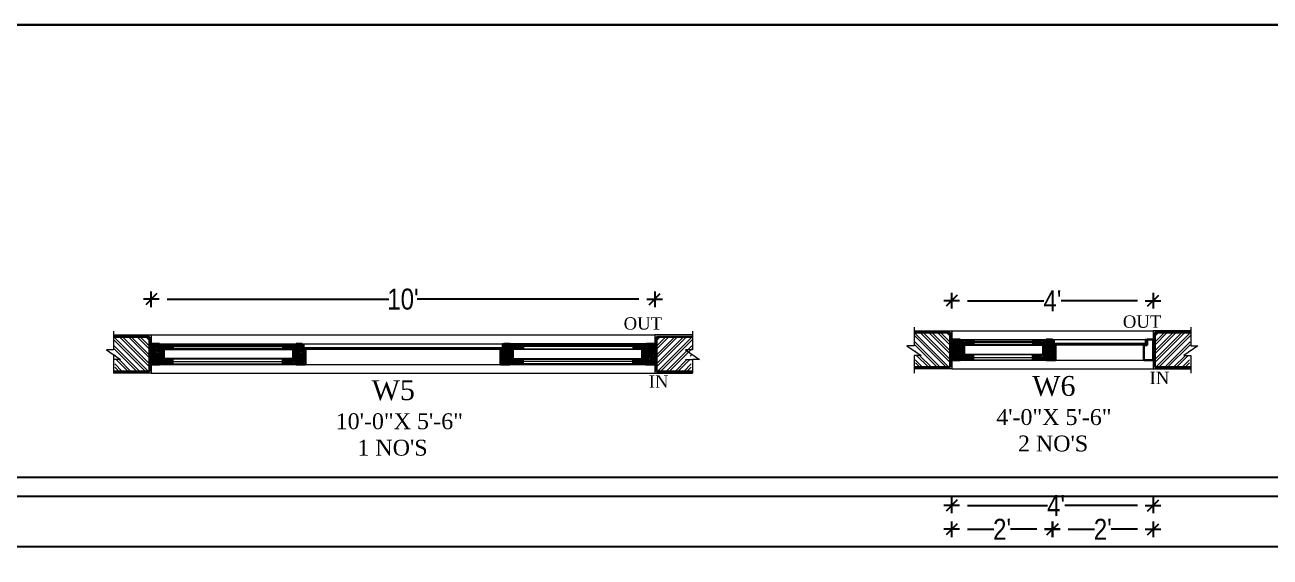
# Model space of a CAD drawing. Extents: x 187966 to 202201, y 659574 to 1343694.
# Drawn here: x 193893.7 to 194190.5, y 664377.8 to 664504.5 of the extents above; entities that cross this region are included whole.
import ezdxf

# ---------------------------------------------------------------- set-up
doc = ezdxf.new("R2010")
doc.units = 0
doc.header["$MEASUREMENT"] = 0
doc.header["$PDMODE"] = 32
doc.linetypes.add('DOT2', pattern=[3.175, 0, -3.175])
for name, color, linetype, lineweight in [('A-Wall', 7, 'Continuous', 30), ('ar-DOOR-WOOD', 44, 'Continuous', 0), ('AR-TEXT', 163, 'Continuous', 9), ('dim.', 84, 'Continuous', 25), ('seal', 8, 'Continuous', 0), ('Text', 55, 'Continuous', 25), ('wall', 1, 'Continuous', 30), ('wall hatch', 253, 'Continuous', 13)]:
    doc.layers.add(name, color=color, linetype=linetype, lineweight=lineweight)
doc.styles.add('AA_05.00', font='ARIALN.TTF', dxfattribs={"height": 5})
doc.styles.get("Standard").update_dxf_attribs({"font": 'stylu.ttf', "height": 7})
doc.dimstyles.new('AA_05.00', dxfattribs={"dimtxt": 5, "dimasz": 3.75, "dimexe": 0.18, "dimexo": 0.0625, "dimgap": 0.09, "dimtad": 0, "dimdec": 1, "dimzin": 0, "dimdsep": 46, "dimlunit": 4, "dimtxsty": 'AA_05.00', "dimblk": 'DIM ARROW', "dimcen": 0.09, "dimclrd": 9, "dimclre": 256, "dimadec": 0, "dimazin": 0, "dimtfac": 1, "dimtdec": 1, "dimtofl": 0, "dimtmove": 0, "dimatfit": 3, "dimfxl": 1, "dimtolj": 1, "dimtzin": 0, "dimlwd": -1, "dimarcsym": 0})
pattern_1 = [(135, (417352.7829, 668610.53607), (0.3479856207, 0.3479856207), []), (135, (417352.43494, 668610.53607), (0.3479856207, 0.3479856207), [0.6151574803, -0.1230314961, 0, -0.1230314961])]
pattern_2 = [(225, (417352.7829, 660241.71976), (0.3479856207, -0.3479856207), []), (225, (417352.43494, 660241.71976), (0.3479856207, -0.3479856207), [0.6151574803, -0.1230314961, 0, -0.1230314961])]
pattern_3 = [(135, (417531.58603, 668611.524), (0.3479856207, 0.3479856207), []), (135, (417531.23804, 668611.524), (0.3479856207, 0.3479856207), [0.6151574803, -0.1230314961, 0, -0.1230314961])]

# ---------------------------------------------------------------- blocks, each defined once
blk = doc.blocks.new('DIM ARROW')
at = {"color": 3, "ltscale": 0.1}
for p, q in [((-0.5, 0), (0.5, 0)), ((-0.354, -0.354), (0.354, 0.354)), ((0, 0.5), (0, -0.5))]:
    blk.add_line(p, q, dxfattribs=at)
blk = doc.blocks.new('*D136')
at = {"layer": 'DEFPOINTS', "color": 0, "ltscale": 0.1, "transparency": 16777216}
for p in [(193923.82, 664439.17), (194043.81, 664439.17), (194043.81, 664439.17)]:
    blk.add_point(p, dxfattribs=at)
at = {"layer": 'dim.', "linetype": 'DOT2', "lineweight": -2, "ltscale": 0.1, "transparency": 16777216}
for p, q in [((193923.82, 664439.24), (193923.82, 664439.35)), ((194043.81, 664439.24), (194043.81, 664439.35))]:
    blk.add_line(p, q, dxfattribs=at)
at = {"layer": 'dim.', "color": 9, "ltscale": 0.1, "transparency": 16777216}
for p, q in [((193927.57, 664439.17), (193980.44, 664439.17)), ((194040.06, 664439.17), (193987.19, 664439.17))]:
    blk.add_line(p, q, dxfattribs=at)
at = {"layer": 'dim.', "color": 9, "ltscale": 0.1, "transparency": 16777216, "xscale": 3.75, "yscale": 3.75, "zscale": 3.75, "rotation": 180}
blk.add_blockref('DIM ARROW', (193923.82, 664439.17), dxfattribs=at)
at = {"layer": 'dim.', "color": 9, "ltscale": 0.1, "transparency": 16777216, "xscale": 3.75, "yscale": 3.75, "zscale": 3.75}
blk.add_blockref('DIM ARROW', (194043.81, 664439.17), dxfattribs=at)
at = {"layer": 'dim.', "color": 0, "ltscale": 0.1, "transparency": 16777216, "insert": (193983.81, 664439.17), "char_height": 5, "attachment_point": 5, "style": 'AA_05.00'}
blk.add_mtext("\\A1;10'", dxfattribs=at)
blk = doc.blocks.new('*D157')
at = {"layer": 'DEFPOINTS', "color": 0, "ltscale": 0.1, "transparency": 16777216}
for p in [(194114.62, 664438.82), (194162.62, 664438.82), (194162.62, 664438.82)]:
    blk.add_point(p, dxfattribs=at)
at = {"layer": 'dim.', "linetype": 'DOT2', "lineweight": -2, "ltscale": 0.1, "transparency": 16777216}
for p, q in [((194114.62, 664438.88), (194114.62, 664439)), ((194162.62, 664438.88), (194162.62, 664439))]:
    blk.add_line(p, q, dxfattribs=at)
at = {"layer": 'dim.', "color": 9, "ltscale": 0.1, "transparency": 16777216}
for p, q in [((194118.37, 664438.82), (194136.56, 664438.82)), ((194158.87, 664438.82), (194140.68, 664438.82))]:
    blk.add_line(p, q, dxfattribs=at)
at = {"layer": 'dim.', "color": 9, "ltscale": 0.1, "transparency": 16777216, "xscale": 3.75, "yscale": 3.75, "zscale": 3.75, "rotation": 180}
blk.add_blockref('DIM ARROW', (194114.62, 664438.82), dxfattribs=at)
at = {"layer": 'dim.', "color": 9, "ltscale": 0.1, "transparency": 16777216, "xscale": 3.75, "yscale": 3.75, "zscale": 3.75}
blk.add_blockref('DIM ARROW', (194162.62, 664438.82), dxfattribs=at)
at = {"layer": 'dim.', "color": 0, "ltscale": 0.1, "transparency": 16777216, "insert": (194138.62, 664438.82), "char_height": 5, "attachment_point": 5, "style": 'AA_05.00'}
blk.add_mtext("\\A1;4'", dxfattribs=at)
blk = doc.blocks.new('*D158')
at = {"layer": 'DEFPOINTS', "color": 0, "ltscale": 0.1, "transparency": 16777216}
for p in [(194114.62, 664384.4), (194138.62, 664384.4), (194138.62, 664384.4)]:
    blk.add_point(p, dxfattribs=at)
at = {"layer": 'dim.', "linetype": 'DOT2', "lineweight": -2, "ltscale": 0.1, "transparency": 16777216}
for p, q in [((194114.62, 664384.47), (194114.62, 664384.58)), ((194138.62, 664384.47), (194138.62, 664384.58))]:
    blk.add_line(p, q, dxfattribs=at)
at = {"layer": 'dim.', "color": 9, "ltscale": 0.1, "transparency": 16777216}
for p, q in [((194118.37, 664384.4), (194124.61, 664384.4)), ((194134.87, 664384.4), (194128.63, 664384.4))]:
    blk.add_line(p, q, dxfattribs=at)
at = {"layer": 'dim.', "color": 9, "ltscale": 0.1, "transparency": 16777216, "xscale": 3.75, "yscale": 3.75, "zscale": 3.75, "rotation": 180}
blk.add_blockref('DIM ARROW', (194114.62, 664384.4), dxfattribs=at)
at = {"layer": 'dim.', "color": 9, "ltscale": 0.1, "transparency": 16777216, "xscale": 3.75, "yscale": 3.75, "zscale": 3.75}
blk.add_blockref('DIM ARROW', (194138.62, 664384.4), dxfattribs=at)
at = {"layer": 'dim.', "color": 0, "ltscale": 0.1, "transparency": 16777216, "insert": (194126.62, 664384.4), "char_height": 5, "attachment_point": 5, "style": 'AA_05.00'}
blk.add_mtext("\\A1;2'", dxfattribs=at)
blk = doc.blocks.new('*D159')
at = {"layer": 'DEFPOINTS', "color": 0, "ltscale": 0.1, "transparency": 16777216}
for p in [(194138.62, 664384.4), (194162.62, 664384.4), (194162.62, 664384.4)]:
    blk.add_point(p, dxfattribs=at)
at = {"layer": 'dim.', "linetype": 'DOT2', "lineweight": -2, "ltscale": 0.1, "transparency": 16777216}
for p, q in [((194138.62, 664384.47), (194138.62, 664384.58)), ((194162.62, 664384.47), (194162.62, 664384.58))]:
    blk.add_line(p, q, dxfattribs=at)
at = {"layer": 'dim.', "color": 9, "ltscale": 0.1, "transparency": 16777216}
for p, q in [((194142.37, 664384.4), (194148.61, 664384.4)), ((194158.87, 664384.4), (194152.63, 664384.4))]:
    blk.add_line(p, q, dxfattribs=at)
at = {"layer": 'dim.', "color": 9, "ltscale": 0.1, "transparency": 16777216, "xscale": 3.75, "yscale": 3.75, "zscale": 3.75, "rotation": 180}
blk.add_blockref('DIM ARROW', (194138.62, 664384.4), dxfattribs=at)
at = {"layer": 'dim.', "color": 9, "ltscale": 0.1, "transparency": 16777216, "xscale": 3.75, "yscale": 3.75, "zscale": 3.75}
blk.add_blockref('DIM ARROW', (194162.62, 664384.4), dxfattribs=at)
at = {"layer": 'dim.', "color": 0, "ltscale": 0.1, "transparency": 16777216, "insert": (194150.62, 664384.4), "char_height": 5, "attachment_point": 5, "style": 'AA_05.00'}
blk.add_mtext("\\A1;2'", dxfattribs=at)
blk = doc.blocks.new('*D160')
at = {"layer": 'DEFPOINTS', "color": 0, "ltscale": 0.1, "transparency": 16777216}
for p in [(194114.62, 664390.08), (194114.62, 664390.08), (194162.62, 664390.08)]:
    blk.add_point(p, dxfattribs=at)
at = {"layer": 'dim.', "linetype": 'DOT2', "lineweight": -2, "ltscale": 0.1, "transparency": 16777216}
for p, q in [((194114.62, 664390.15), (194114.62, 664390.26)), ((194162.62, 664390.15), (194162.62, 664390.26))]:
    blk.add_line(p, q, dxfattribs=at)
at = {"layer": 'dim.', "color": 9, "ltscale": 0.1, "transparency": 16777216}
for p, q in [((194118.37, 664390.08), (194137.43, 664390.08)), ((194158.87, 664390.08), (194141.54, 664390.08))]:
    blk.add_line(p, q, dxfattribs=at)
at = {"layer": 'dim.', "color": 9, "ltscale": 0.1, "transparency": 16777216, "xscale": 3.75, "yscale": 3.75, "zscale": 3.75, "rotation": 180}
blk.add_blockref('DIM ARROW', (194114.62, 664390.08), dxfattribs=at)
at = {"layer": 'dim.', "color": 9, "ltscale": 0.1, "transparency": 16777216, "xscale": 3.75, "yscale": 3.75, "zscale": 3.75}
blk.add_blockref('DIM ARROW', (194162.62, 664390.08), dxfattribs=at)
at = {"layer": 'dim.', "color": 0, "ltscale": 0.1, "transparency": 16777216, "insert": (194139.48, 664390.08), "char_height": 5, "attachment_point": 5, "style": 'AA_05.00'}
blk.add_mtext("\\A1;4'", dxfattribs=at)

msp = doc.modelspace()

# ---------------------------------------------------------------- hatches: boundary and pattern name
at = {"layer": 'ar-DOOR-WOOD'}
h = msp.add_hatch(dxfattribs=at)
h.set_pattern_fill('ANSI35', color=256, scale=1.968504, angle=180, style=0)
h.set_pattern_definition([(135, (417338.1943, 668610.53607), (0.3479856207, 0.3479856207), []), (135, (417337.8463, 668610.53607), (0.3479856207, 0.3479856207), [0.6151574803, -0.1230314961, 0, -0.1230314961])])
h.paths.add_polyline_path([(193923.82, 664423.67), (193925.79, 664423.67), (193925.79, 664425.05), (193926.77, 664425.05), (193926.77, 664427.21), (193925.79, 664427.21), (193925.79, 664428.59), (193923.82, 664428.59)])
h = msp.add_hatch(dxfattribs=at)
h.set_pattern_fill('ANSI35', color=256, scale=1.968504, style=0)
h.set_pattern_definition([(45, (-29468.6517, 668610.53607), (-0.3479856207, 0.3479856207), []), (45, (-29468.30373, 668610.53607), (-0.3479856207, 0.3479856207), [0.6151574803, -0.1230314961, 0, -0.1230314961])])
h.paths.add_polyline_path([(193926.1, 664428.49), (193926.1, 664427.35), (193929.05, 664427.35), (193929.05, 664427.92), (193929.05, 664428.16), (193929.05, 664428.49)])
h = msp.add_hatch(dxfattribs=at)
h.set_pattern_fill('ANSI35', color=256, scale=1.968504, angle=180, style=0)
h.set_pattern_definition(pattern_1)
h.paths.add_polyline_path([(193958.03, 664428.49), (193958.03, 664427.35), (193955.08, 664427.35), (193955.08, 664427.92), (193955.08, 664428.16), (193955.08, 664428.49)])
h = msp.add_hatch(dxfattribs=at)
h.set_pattern_fill('ANSI35', color=256, scale=1.968504, angle=180, style=0)
h.set_pattern_definition(pattern_1)
h.paths.add_polyline_path([(193958.35, 664427.21), (193957.6, 664427.21), (193957.6, 664425.05), (193958.35, 664425.05), (193958.35, 664423.67), (193960.55, 664423.67), (193960.55, 664427.21), (193960.55, 664427.21), (193959.8, 664427.21), (193959.8, 664427.49), (193959.8, 664428.59), (193958.35, 664428.59)])
h = msp.add_hatch(dxfattribs=at)
h.set_pattern_fill('ANSI35', color=256, scale=1.968504, angle=180, style=0)
h.set_pattern_definition(pattern_1)
h.paths.add_polyline_path([(194009.28, 664427.21), (194010.03, 664427.21), (194010.03, 664425.05), (194009.28, 664425.05), (194009.28, 664423.67), (194007.08, 664423.67), (194007.08, 664427.21), (194007.08, 664427.21), (194007.83, 664427.21), (194007.83, 664427.49), (194007.83, 664428.59), (194009.28, 664428.59)])
h = msp.add_hatch(dxfattribs=at)
h.set_pattern_fill('ANSI35', color=256, scale=1.968504, angle=180, style=0)
h.set_pattern_definition(pattern_1)
h.paths.add_polyline_path([(194009.6, 664428.49), (194009.6, 664427.35), (194012.55, 664427.35), (194012.55, 664427.92), (194012.55, 664428.16), (194012.55, 664428.49)])
h = msp.add_hatch(dxfattribs=at)
h.set_pattern_fill('ANSI35', color=256, scale=1.968504, style=0)
h.set_pattern_definition([(45, (-29444.6517, 668610.53607), (-0.3479856207, 0.3479856207), []), (45, (-29444.30373, 668610.53607), (-0.3479856207, 0.3479856207), [0.6151574803, -0.1230314961, 0, -0.1230314961])])
h.paths.add_polyline_path([(194041.53, 664428.49), (194041.53, 664427.35), (194038.58, 664427.35), (194038.58, 664427.92), (194038.58, 664428.16), (194038.58, 664428.49)])
h = msp.add_hatch(dxfattribs=at)
h.set_pattern_fill('ANSI35', color=256, scale=1.968504, angle=180, style=0)
h.set_pattern_definition([(135, (417362.1943, 668610.53607), (0.3479856207, 0.3479856207), []), (135, (417361.8463, 668610.53607), (0.3479856207, 0.3479856207), [0.6151574803, -0.1230314961, 0, -0.1230314961])])
h.paths.add_polyline_path([(194043.81, 664423.67), (194041.84, 664423.67), (194041.84, 664425.05), (194040.86, 664425.05), (194040.86, 664427.21), (194041.84, 664427.21), (194041.84, 664428.59), (194043.81, 664428.59)])
h = msp.add_hatch(dxfattribs=at)
h.set_pattern_fill('ANSI35', color=256, scale=1.968504, angle=180, style=0)
h.set_pattern_definition([(135, (417528.9974, 668611.524), (0.3479856207, 0.3479856207), []), (135, (417528.6494, 668611.524), (0.3479856207, 0.3479856207), [0.6151574803, -0.1230314961, 0, -0.1230314961])])
h.paths.add_polyline_path([(194114.62, 664424.66), (194116.59, 664424.66), (194116.59, 664426.03), (194117.57, 664426.03), (194117.57, 664428.2), (194116.59, 664428.2), (194116.59, 664429.58), (194114.62, 664429.58)])
h = msp.add_hatch(dxfattribs=at)
h.set_pattern_fill('ANSI35', color=256, scale=1.968504, style=0)
h.set_pattern_definition([(45, (-29277.8486, 668611.524), (-0.3479856207, 0.3479856207), []), (45, (-29277.5006, 668611.524), (-0.3479856207, 0.3479856207), [0.6151574803, -0.1230314961, 0, -0.1230314961])])
h.paths.add_polyline_path([(194116.9, 664429.48), (194116.9, 664428.34), (194119.86, 664428.34), (194119.86, 664428.91), (194119.86, 664429.14), (194119.86, 664429.48)])
h = msp.add_hatch(dxfattribs=at)
h.set_pattern_fill('ANSI35', color=256, scale=1.968504, angle=180, style=0)
h.set_pattern_definition(pattern_3)
h.paths.add_polyline_path([(194136.83, 664429.48), (194136.83, 664428.34), (194133.88, 664428.34), (194133.88, 664428.91), (194133.88, 664429.14), (194133.88, 664429.48)])
h = msp.add_hatch(dxfattribs=at)
h.set_pattern_fill('ANSI35', color=256, scale=1.968504, angle=180, style=0)
h.set_pattern_definition(pattern_3)
h.paths.add_polyline_path([(194137.15, 664428.2), (194136.4, 664428.2), (194136.4, 664426.03), (194137.15, 664426.03), (194137.15, 664424.66), (194139.35, 664424.66), (194139.35, 664428.2), (194139.35, 664428.2), (194138.61, 664428.2), (194138.61, 664428.47), (194138.61, 664429.58), (194137.15, 664429.58)])
h = msp.add_hatch(dxfattribs=at)
h.set_pattern_fill('ANSI35', color=256, scale=1.968504, style=0)
h.set_pattern_definition([(315, (-29468.6517, 660241.71976), (-0.3479856207, -0.3479856207), []), (315, (-29468.30373, 660241.71976), (-0.3479856207, -0.3479856207), [0.6151574803, -0.1230314961, 0, -0.1230314961])])
h.paths.add_polyline_path([(193926.1, 664423.77), (193926.1, 664424.91), (193929.05, 664424.91), (193929.05, 664424.34), (193929.05, 664424.1), (193929.05, 664423.77)])
h = msp.add_hatch(dxfattribs=at)
h.set_pattern_fill('ANSI35', color=256, scale=1.968504, angle=180, style=0)
h.set_pattern_definition(pattern_2)
h.paths.add_polyline_path([(193958.03, 664423.77), (193958.03, 664424.91), (193955.08, 664424.91), (193955.08, 664424.34), (193955.08, 664424.1), (193955.08, 664423.77)])
h = msp.add_hatch(dxfattribs=at)
h.set_pattern_fill('ANSI35', color=256, scale=1.968504, angle=180, style=0)
h.set_pattern_definition(pattern_2)
h.paths.add_polyline_path([(194009.6, 664423.77), (194009.6, 664424.91), (194012.55, 664424.91), (194012.55, 664424.34), (194012.55, 664424.1), (194012.55, 664423.77)])
h = msp.add_hatch(dxfattribs=at)
h.set_pattern_fill('ANSI35', color=256, scale=1.968504, style=0)
h.set_pattern_definition([(315, (-29444.6517, 660241.71976), (-0.3479856207, -0.3479856207), []), (315, (-29444.30373, 660241.71976), (-0.3479856207, -0.3479856207), [0.6151574803, -0.1230314961, 0, -0.1230314961])])
h.paths.add_polyline_path([(194041.53, 664423.77), (194041.53, 664424.91), (194038.58, 664424.91), (194038.58, 664424.34), (194038.58, 664424.1), (194038.58, 664423.77)])
h = msp.add_hatch(dxfattribs=at)
h.set_pattern_fill('ANSI35', color=256, scale=1.968504, style=0)
h.set_pattern_definition([(315, (-29277.8486, 660242.7077), (-0.3479856207, -0.3479856207), []), (315, (-29277.5006, 660242.7077), (-0.3479856207, -0.3479856207), [0.6151574803, -0.1230314961, 0, -0.1230314961])])
h.paths.add_polyline_path([(194116.9, 664424.75), (194116.9, 664425.9), (194119.86, 664425.9), (194119.86, 664425.32), (194119.86, 664425.09), (194119.86, 664424.75)])
h = msp.add_hatch(dxfattribs=at)
h.set_pattern_fill('ANSI35', color=256, scale=1.968504, angle=180, style=0)
h.set_pattern_definition([(225, (417531.58603, 660242.7077), (0.3479856207, -0.3479856207), []), (225, (417531.23804, 660242.7077), (0.3479856207, -0.3479856207), [0.6151574803, -0.1230314961, 0, -0.1230314961])])
h.paths.add_polyline_path([(194136.83, 664424.75), (194136.83, 664425.9), (194133.88, 664425.9), (194133.88, 664425.32), (194133.88, 664425.09), (194133.88, 664424.75)])
at = {"layer": 'wall hatch'}
h = msp.add_hatch(dxfattribs=at)
h.set_pattern_fill('ANSI32', color=256, scale=3.937008, style=0)
h.set_pattern_definition([(135, (418793.7841, 668612.1896), (1.043956862, 1.043956862), []), (135, (418793.0882, 668612.1896), (1.043956862, 1.043956862), [])])
h.paths.add_polyline_path([(193916.5, 664424.82), (193915.05, 664425.82), (193914.89, 664430.26), (193923.42, 664430.26), (193923.42, 664421.99), (193915.18, 664421.99), (193915.08, 664424.82), (193915.6, 664424.82)])
h = msp.add_hatch(dxfattribs=at)
h.set_pattern_fill('ANSI32', color=256, scale=3.937008, style=0)
h.set_pattern_definition([(45, (-30826.1548, 668612.1896), (-1.043956862, 1.043956862), []), (45, (-30825.4588, 668612.1896), (-1.043956862, 1.043956862), [])])
h.paths.add_polyline_path([(194051.13, 664424.82), (194052.58, 664425.82), (194052.74, 664430.26), (194044.21, 664430.26), (194044.21, 664421.99), (194052.45, 664421.99), (194052.55, 664424.82), (194052.02, 664424.82)])
h = msp.add_hatch(dxfattribs=at)
h.set_pattern_fill('ANSI32', color=256, scale=3.937008, style=0)
h.set_pattern_definition([(135, (418984.5872, 668613.1776), (1.043956862, 1.043956862), []), (135, (418983.8913, 668613.1776), (1.043956862, 1.043956862), [])])
h.paths.add_polyline_path([(194107.3, 664425.81), (194105.85, 664426.8), (194105.69, 664431.25), (194114.23, 664431.25), (194114.23, 664422.98), (194105.98, 664422.98), (194105.89, 664425.81), (194106.41, 664425.81)])
h = msp.add_hatch(dxfattribs=at)
h.set_pattern_fill('ANSI32', color=256, scale=3.937008, style=0)
h.set_pattern_definition([(45, (-30707.3517, 668613.1776), (-1.043956862, 1.043956862), []), (45, (-30706.6557, 668613.1776), (-1.043956862, 1.043956862), [])])
h.paths.add_polyline_path([(194169.93, 664425.81), (194171.39, 664426.8), (194171.54, 664431.25), (194163.01, 664431.25), (194163.01, 664422.98), (194171.25, 664422.98), (194171.35, 664425.81), (194170.83, 664425.81)])

# ---------------------------------------------------------------- linework, layer by layer
at = {"layer": 'A-Wall'}
msp.add_lwpolyline([(193076.85, 664504.47), (194699.74, 664504.47), (194699.74, 663830.69), (193076.85, 663830.69)], close=True, dxfattribs=at)
at = {"layer": 'ar-DOOR-WOOD'}
for p, q in [((193925.79, 664428.59), (193958.35, 664428.59)), ((193926.77, 664427.21), (193957.6, 664427.21)), ((193959.8, 664428.59), (194043.08, 664428.59)), ((194041.61, 664427.21), (193960.55, 664427.21)), ((194041.84, 664428.59), (194009.28, 664428.59)), ((194040.86, 664427.21), (194010.03, 664427.21)), ((194116.59, 664429.58), (194137.15, 664429.58)), ((194117.57, 664428.2), (194136.4, 664428.2)), ((194138.61, 664429.58), (194161.89, 664429.58)), ((194160.41, 664428.2), (194139.35, 664428.2)), ((193957.6, 664425.05), (193926.77, 664425.05)), ((193929.05, 664424.34), (193955.08, 664424.34)), ((194010.03, 664425.05), (194040.86, 664425.05)), ((194038.58, 664424.34), (194012.55, 664424.34)), ((194116.59, 664424.66), (194137.15, 664424.66)), ((194136.4, 664426.03), (194117.57, 664426.03)), ((194119.86, 664425.32), (194133.88, 664425.32)), ((194139.35, 664424.66), (194160.41, 664424.66)), ((193925.79, 664423.67), (193958.35, 664423.67)), ((193960.55, 664423.67), (194041.61, 664423.67)), ((194041.84, 664423.67), (194009.28, 664423.67))]:
    msp.add_line(p, q, dxfattribs=at)
at = {"layer": 'ar-DOOR-WOOD', "color": 4}
for p, q in [((193929.05, 664428.16), (193955.08, 664428.16)), ((193929.05, 664427.92), (193955.08, 664427.92)), ((193959.8, 664427.49), (194007.83, 664427.49)), ((193960.21, 664427.72), (194007.83, 664427.72)), ((194038.58, 664428.16), (194012.55, 664428.16)), ((194038.58, 664427.92), (194012.55, 664427.92)), ((194119.86, 664429.14), (194133.88, 664429.14)), ((194119.86, 664428.91), (194133.88, 664428.91)), ((194138.61, 664428.47), (194161.16, 664428.47)), ((194139.01, 664428.71), (194161.16, 664428.71))]:
    msp.add_line(p, q, dxfattribs=at)
at = {"layer": 'seal', "lineweight": 5}
for p, q in [((193923.82, 664430.66), (194043.81, 664430.66)), ((193923.82, 664421.6), (194043.81, 664421.6))]:
    msp.add_line(p, q, dxfattribs=at)
at = {"layer": 'seal', "lineweight": 25, "ltscale": 0.005}
for p, q in [((193712.36, 664396.79), (194451.28, 664396.79)), ((193712.36, 664392.29), (194451.28, 664392.29)), ((193712.36, 664380.29), (194451.28, 664380.29))]:
    msp.add_line(p, q, dxfattribs=at)
at = {"layer": 'wall', "lineweight": 5}
for p, q in [((193914.82, 664431.56), (193914.82, 664427.13)), ((193914.82, 664430.66), (193923.82, 664430.66)), ((193923.82, 664430.66), (193923.82, 664421.6)), ((194052.81, 664430.66), (194043.81, 664430.66)), ((194043.81, 664430.66), (194043.81, 664421.6)), ((194043.81, 664430.66), (194043.81, 664421.6)), ((194052.81, 664431.56), (194052.81, 664427.13)), ((194105.62, 664432.55), (194105.62, 664428.11)), ((194105.62, 664431.64), (194114.62, 664431.64)), ((194114.62, 664431.64), (194162.62, 664431.64)), ((194114.62, 664431.64), (194114.62, 664422.59)), ((194171.61, 664431.64), (194162.62, 664431.64)), ((194162.62, 664431.64), (194162.62, 664422.59)), ((194171.61, 664432.55), (194171.61, 664428.11)), ((193914.82, 664427.13), (193913.14, 664427.13)), ((193913.14, 664427.13), (193916.5, 664424.82)), ((193926.1, 664428.49), (193958.03, 664428.49)), ((193926.1, 664428.49), (193926.1, 664427.35)), ((193958.03, 664427.35), (193926.1, 664427.35)), ((193929.05, 664428.49), (193929.05, 664427.35)), ((193955.08, 664428.49), (193955.08, 664427.35)), ((193958.03, 664428.49), (193958.03, 664427.35)), ((194041.53, 664428.49), (194009.6, 664428.49)), ((194009.6, 664428.49), (194009.6, 664427.35)), ((194009.6, 664427.35), (194041.53, 664427.35)), ((194012.55, 664428.49), (194012.55, 664427.35)), ((194038.58, 664428.49), (194038.58, 664427.35)), ((194041.53, 664428.49), (194041.53, 664427.35)), ((194052.81, 664427.13), (194051.13, 664427.13)), ((194051.13, 664427.13), (194054.49, 664424.82)), ((194105.62, 664428.11), (194103.94, 664428.11)), ((194103.94, 664428.11), (194107.3, 664425.81)), ((194116.9, 664429.48), (194136.83, 664429.48)), ((194116.9, 664429.48), (194116.9, 664428.34)), ((194136.83, 664428.34), (194116.9, 664428.34)), ((194119.86, 664429.48), (194119.86, 664428.34)), ((194133.88, 664429.48), (194133.88, 664428.34)), ((194136.83, 664429.48), (194136.83, 664428.34)), ((194173.29, 664428.11), (194169.93, 664425.81)), ((194171.61, 664428.11), (194173.29, 664428.11)), ((193914.82, 664425.82), (193914.82, 664421.6)), ((193916.5, 664424.82), (193914.82, 664424.82)), ((193958.03, 664424.91), (193926.1, 664424.91)), ((193926.1, 664423.77), (193926.1, 664424.91)), ((193929.05, 664423.77), (193929.05, 664424.91)), ((193955.08, 664423.77), (193955.08, 664424.91)), ((193958.03, 664423.77), (193958.03, 664424.91)), ((194009.6, 664424.91), (194041.53, 664424.91)), ((194009.6, 664423.77), (194009.6, 664424.91)), ((194012.55, 664423.77), (194012.55, 664424.91)), ((194038.58, 664423.77), (194038.58, 664424.91)), ((194041.53, 664423.77), (194041.53, 664424.91)), ((194051.13, 664424.82), (194052.81, 664424.82)), ((194052.81, 664424.82), (194052.81, 664421.6)), ((194054.49, 664424.82), (194052.81, 664424.82)), ((194105.62, 664425.81), (194105.62, 664421.58)), ((194107.3, 664425.81), (194105.62, 664425.81)), ((194136.83, 664425.9), (194116.9, 664425.9)), ((194116.9, 664424.75), (194116.9, 664425.9)), ((194116.9, 664424.75), (194136.83, 664424.75)), ((194119.86, 664424.75), (194119.86, 664425.9)), ((194133.88, 664424.75), (194133.88, 664425.9)), ((194136.83, 664424.75), (194136.83, 664425.9)), ((194169.93, 664425.81), (194171.61, 664425.81)), ((194171.61, 664425.81), (194171.61, 664421.58)), ((193923.82, 664421.6), (193914.82, 664421.6)), ((193926.1, 664423.77), (193958.03, 664423.77)), ((194041.53, 664423.77), (194009.6, 664423.77)), ((194043.81, 664421.6), (194052.81, 664421.6)), ((194114.62, 664422.59), (194105.62, 664422.59)), ((194114.62, 664422.59), (194162.62, 664422.59)), ((194162.62, 664422.59), (194171.61, 664422.59))]:
    msp.add_line(p, q, dxfattribs=at)
at = {"layer": 'wall'}
for p, q in [((193914.82, 664430.26), (193923.42, 664430.26)), ((193923.42, 664421.99), (193923.42, 664430.26)), ((194052.81, 664430.26), (194044.21, 664430.26)), ((194044.21, 664421.99), (194044.21, 664430.26)), ((194105.62, 664431.25), (194114.23, 664431.25)), ((194114.23, 664422.98), (194114.23, 664431.25)), ((194171.61, 664431.25), (194163.01, 664431.25)), ((194163.01, 664422.98), (194163.01, 664431.25)), ((193923.82, 664428.59), (193925.79, 664428.59)), ((193923.82, 664428.59), (193923.82, 664423.67)), ((193925.79, 664428.59), (193925.79, 664427.21)), ((193925.79, 664427.21), (193926.77, 664427.21)), ((193926.77, 664427.21), (193926.77, 664425.05)), ((193957.6, 664427.21), (193957.6, 664425.05)), ((193957.6, 664427.21), (193958.35, 664427.21)), ((193958.35, 664428.59), (193959.8, 664428.59)), ((193958.35, 664428.59), (193958.35, 664427.21)), ((193959.8, 664428.59), (193959.8, 664427.21)), ((193959.8, 664427.21), (193960.55, 664427.21)), ((193960.55, 664427.21), (193960.55, 664423.67)), ((194007.08, 664427.21), (194007.08, 664423.67)), ((194007.83, 664427.21), (194007.08, 664427.21)), ((194009.28, 664428.59), (194007.83, 664428.59)), ((194007.83, 664428.59), (194007.83, 664427.21)), ((194009.28, 664428.59), (194009.28, 664427.21)), ((194010.03, 664427.21), (194009.28, 664427.21)), ((194010.03, 664427.21), (194010.03, 664425.05)), ((194040.86, 664427.21), (194040.86, 664425.05)), ((194041.84, 664427.21), (194040.86, 664427.21)), ((194042.36, 664427.21), (194041.61, 664427.21)), ((194043.81, 664428.59), (194041.84, 664428.59)), ((194041.84, 664428.59), (194041.84, 664427.21)), ((194043.81, 664428.59), (194042.36, 664428.59)), ((194042.36, 664428.59), (194042.36, 664427.21)), ((194043.81, 664428.59), (194043.81, 664423.67)), ((194043.81, 664428.59), (194043.81, 664423.67)), ((194043.81, 664428.59), (194043.81, 664423.67)), ((194114.62, 664429.58), (194116.59, 664429.58)), ((194114.62, 664429.58), (194114.62, 664424.66)), ((194116.59, 664429.58), (194116.59, 664428.2)), ((194116.59, 664428.2), (194117.57, 664428.2)), ((194117.57, 664428.2), (194117.57, 664426.03)), ((194136.4, 664428.2), (194136.4, 664426.03)), ((194136.4, 664428.2), (194137.15, 664428.2)), ((194137.15, 664429.58), (194138.61, 664429.58)), ((194137.15, 664429.58), (194137.15, 664428.2)), ((194138.61, 664429.58), (194138.61, 664428.2)), ((194138.61, 664428.2), (194139.35, 664428.2)), ((194139.35, 664428.2), (194139.35, 664424.66)), ((194160.41, 664428.2), (194160.41, 664424.66)), ((194161.16, 664428.2), (194160.41, 664428.2)), ((194162.62, 664429.58), (194161.16, 664429.58)), ((194161.16, 664429.58), (194161.16, 664428.2)), ((194162.62, 664429.58), (194162.62, 664424.66)), ((194162.62, 664429.58), (194162.62, 664424.66)), ((193925.79, 664425.05), (193926.77, 664425.05)), ((193925.79, 664425.05), (193925.79, 664423.67)), ((193957.6, 664425.05), (193958.35, 664425.05)), ((193958.35, 664425.05), (193958.35, 664423.67)), ((194010.03, 664425.05), (194009.28, 664425.05)), ((194009.28, 664425.05), (194009.28, 664423.67)), ((194041.84, 664425.05), (194040.86, 664425.05)), ((194041.84, 664425.05), (194041.84, 664423.67)), ((194114.62, 664424.66), (194116.59, 664424.66)), ((194116.59, 664426.03), (194117.57, 664426.03)), ((194116.59, 664426.03), (194116.59, 664424.66)), ((194136.4, 664426.03), (194137.15, 664426.03)), ((194137.15, 664426.03), (194137.15, 664424.66)), ((194137.15, 664424.66), (194139.35, 664424.66)), ((194162.62, 664424.66), (194160.41, 664424.66)), ((193923.42, 664421.99), (193914.82, 664421.99)), ((193923.82, 664423.67), (193925.79, 664423.67)), ((193958.35, 664423.67), (193960.55, 664423.67)), ((194009.28, 664423.67), (194007.08, 664423.67)), ((194043.81, 664423.67), (194041.61, 664423.67)), ((194043.81, 664423.67), (194041.84, 664423.67)), ((194044.21, 664421.99), (194052.81, 664421.99)), ((194114.23, 664422.98), (194105.62, 664422.98)), ((194163.01, 664422.98), (194171.61, 664422.98))]:
    msp.add_line(p, q, dxfattribs=at)
at = {"layer": 'wall', "lineweight": 5}
for points in [[(193959.92, 664428.59), (193960.21, 664428.59), (193960.21, 664427.72), (193959.92, 664427.72)], [(194007.71, 664428.59), (194007.42, 664428.59), (194007.42, 664427.72), (194007.71, 664427.72)], [(194138.72, 664429.58), (194139.01, 664429.58), (194139.01, 664428.71), (194138.72, 664428.71)], [(194161.04, 664429.58), (194160.75, 664429.58), (194160.75, 664428.71), (194161.04, 664428.71)]]:
    msp.add_lwpolyline(points, close=True, dxfattribs=at)

# ---------------------------------------------------------------- texts
at = {"layer": 'AR-TEXT', "char_height": 4.7244, "attachment_point": 1}
for s, insert, width in [('\\pi9.9652;{\\fTimes New Roman|b0|i0|c0|p18;W6\\P\\pi1.382;\\H0.8x;4\'-0"X 5\'-6"\\P\\pi6.5608;2 NO\'S}', (194123.84, 664420.89, -19463.01), 50.7783), ('\\pi9.9652;{\\fTimes New Roman|b0|i0|c0|p18;W5\\P\\pi1.382;\\H0.8x;10\'-0"X 5\'-6"\\P\\pi6.5608;1 NO\'S}', (193966.39, 664419.89, -19463.01), 45.9588)]:
    msp.add_mtext(s, dxfattribs=dict(at, insert=insert, width=width))
at = {"layer": 'Text', "char_height": 5.9055, "width": 1.4334, "attachment_point": 3}
for s, insert in [('{\\fTimes New Roman|b0|i0|c0|p18;\\H0.5x;OUT}', (194045.57, 664434.89)), ('{\\fTimes New Roman|b0|i0|c0|p18;\\H0.5x;OUT}', (194164.56, 664435.32)), ('{\\fTimes New Roman|b0|i0|c0|p18;\\H0.5x;IN}', (194047.1, 664421.04)), ('{\\fTimes New Roman|b0|i0|c0|p18;\\H0.5x;IN}', (194166.47, 664421.91))]:
    msp.add_mtext(s, dxfattribs=dict(at, insert=insert))

# ---------------------------------------------------------------- dimensions: what is measured, and where the dimension line sits
at = {"layer": 'dim.', "ltscale": 0.1}
for base, p1, p2, picture, middle in [((194043.81, 664439.17), (193923.82, 664439.17), (194043.81, 664439.17), '*D136', (193983.81, 664439.17)), ((194162.62, 664438.82), (194114.62, 664438.82), (194162.62, 664438.82), '*D157', (194138.62, 664438.82)), ((194138.62, 664384.4), (194114.62, 664384.4), (194138.62, 664384.4), '*D158', (194126.62, 664384.4)), ((194162.62, 664384.4), (194138.62, 664384.4), (194162.62, 664384.4), '*D159', (194150.62, 664384.4))]:
    dim = msp.add_linear_dim(base=base, p1=p1, p2=p2, dimstyle='AA_05.00', dxfattribs=at)
    dim.commit()
    dim.dimension.update_dxf_attribs({"geometry": picture, "text_midpoint": middle})
dim = msp.add_linear_dim(base=(194114.62, 664390.08), p1=(194162.62, 664390.08), p2=(194114.62, 664390.08), dimstyle='AA_05.00', dxfattribs=at)
dim.commit()
dim.dimension.update_dxf_attribs({"geometry": '*D160', "text_midpoint": (194139.48, 664390.08), "dimtype": 160})

doc.saveas('drawing.dxf')
